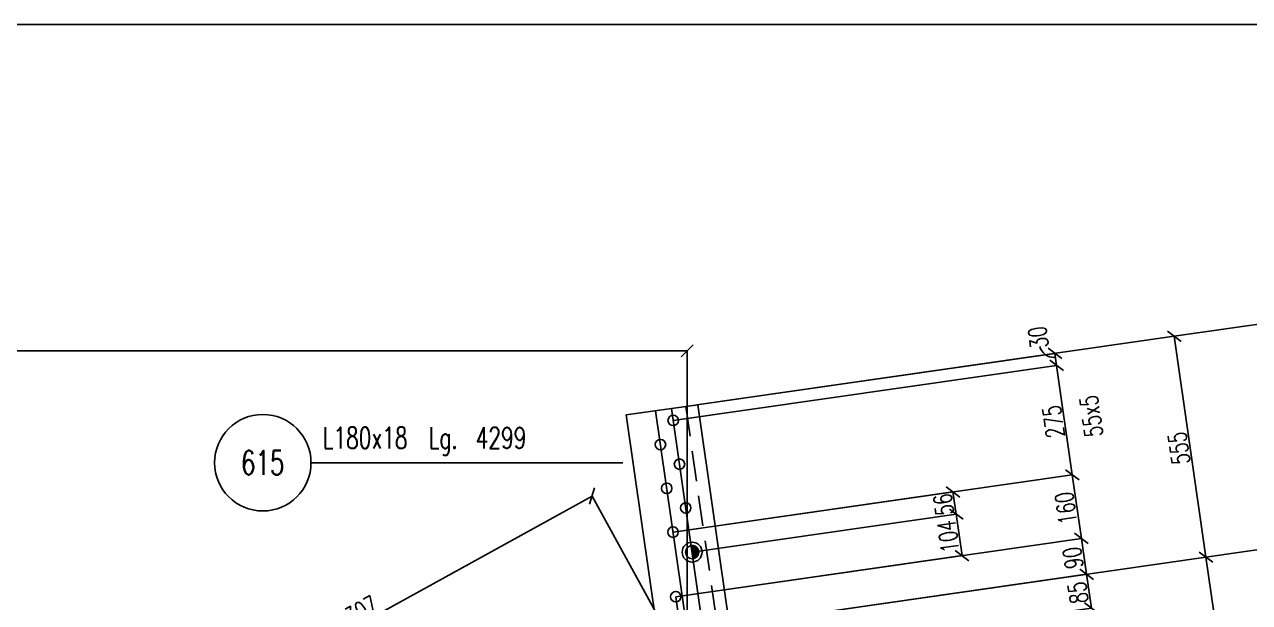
# Model space of a CAD drawing. Extents: x 59442 to 71607, y -56371 to -47761.
# Drawn here: x 64501 to 67550, y -49199 to -47761 of the extents above; entities that cross this region are included whole.
import ezdxf
from ezdxf.enums import TextEntityAlignment as Align

# ---------------------------------------------------------------- set-up
doc = ezdxf.new("R2010")
doc.units = 0
doc.header["$LTSCALE"] = 150
doc.header["$MEASUREMENT"] = 0
doc.linetypes.add('DASHED', pattern=[0.75, 0.5, -0.25])
doc.layers.get('0').update_dxf_attribs({"linetype": 'CONTINUOUS'})
doc.layers.get('DEFPOINTS').update_dxf_attribs({"linetype": 'CONTINUOUS'})
for name, color, linetype in [('ASSI', 3, 'CONTINUOUS'), ('BOLLINI_1', 7, 'CONTINUOUS'), ('FORI', 2, 'CONTINUOUS'), ('LINEA_ANG', 2, 'CONTINUOUS'), ('LS', 7, 'CONTINUOUS'), ('QT_MPR', 7, 'CONTINUOUS'), ('QT_MSP', 7, 'CONTINUOUS'), ('TRAT-Y', 7, 'DASHED')]:
    doc.layers.add(name, color=color, linetype=linetype)
doc.styles.add('QUOTE', font='ROMANS8.SHX', dxfattribs={"width": 0.7})
doc.styles.add('RQL', font='ROMANS8.SHX', dxfattribs={"width": 0.7})
doc.styles.add('RS', font='ROMANS8.shx', dxfattribs={"width": 0.7})
doc.styles.get("Standard").update_dxf_attribs({"font": 'ROMANS8.SHX', "width": 0.7})
doc.dimstyles.new('TRATTO', dxfattribs={"dimscale": 0, "dimtxt": 45, "dimasz": 30, "dimexe": 0, "dimexo": 0, "dimgap": 5, "dimtad": 1, "dimrnd": 0.5, "dimdsep": 46, "dimtxsty": 'RS', "dimblk1": 'OBLIQUE', "dimblk2": 'OBLIQUE', "dimsah": 1, "dimcen": 0.09, "dimclrd": 2, "dimclre": 2, "dimclrt": 7, "dimadec": 0, "dimazin": 0, "dimtfac": 1, "dimtix": 1, "dimtmove": 2, "dimatfit": 3, "dimfxl": 1, "dimtolj": 1, "dimtzin": 0, "dimarcsym": 0})

# ---------------------------------------------------------------- blocks, each defined once
blk = doc.blocks.new('16')
blk.add_circle((0, 0), 1)
blk = doc.blocks.new('ASSE98')
blk.add_line((0, 0), (1, 0))
at = {"color": 7, "flags": 1}
for tag, p in [('LAV1', (3.07431, 6.82847)), ('LAV2', (3.07431, 6.49513)), ('LAV3', (3.07431, 6.1618)), ('LAV4', (3.07431, 5.82847)), ('LAV5', (3.07431, 5.49513)), ('LAV6', (3.07431, 5.1618)), ('LAV7', (3.07431, 4.82847)), ('LAV8', (3.07431, 4.49513)), ('LAV9', (3.07431, 4.1618)), ('LAV10', (3.07431, 3.82847))]:
    blk.add_attdef(tag, p, '', height=0.2, dxfattribs=at)
at = {"color": 7, "style": 'QUOTE', "width": 0.5, "flags": 1}
for tag, p in [('TI', (1.38308, 6.82731)), ('DI_S', (1.38308, 6.42178)), ('D_S', (1.38308, 6.02092)), ('E_S', (1.38308, 5.68065)), ('NFORI', (1.36454, 5.29792)), ('ALAR', (1.36349, 4.93246)), ('FAM', (1.3775, 4.54645)), ('ALA', (1.38308, 4.19257)), ('DISP2', (1.38308, 3.84971)), ('DISP1', (1.38308, 3.50686)), ('PINZAF', (1.38308, 3.164)), ('PINZAI', (1.38308, 2.82114)), ('TRP', (1.38308, 2.47829)), ('NP', (1.38308, 2.13543)), ('SV', (1.38308, 1.79257)), ('PESO', (1.38308, 1.44971)), ('QUA', (1.38308, 1.10686)), ('LUN', (1.38308, 0.764)), ('PROF', (1.38308, 0.42114)), ('POS', (1.38308, 0.07829))]:
    blk.add_attdef(tag, p, '', height=0.2, dxfattribs=at)
blk = doc.blocks.new('_OBLIQUE')
at = {"color": 0, "linetype": 'ByBlock'}
blk.add_line((-0.5, -0.5), (0.5, 0.5), dxfattribs=at)
blk = doc.blocks.new('*D18')
at = {"layer": 'DEFPOINTS', "color": 0, "transparency": 16777216}
for p in [(66150.8, -49271.5), (67634.6, -50431.5), (66328, -50619)]:
    blk.add_point(p, dxfattribs=at)
at = {"layer": 'QT_MPR', "color": 2, "lineweight": -2, "transparency": 16777216}
for p, q in [((66150.8, -49271.5), (67441.6, -49086.3)), ((67441.6, -49086.3), (67634.6, -50431.5)), ((66328, -50619), (67634.6, -50431.5))]:
    blk.add_line(p, q, dxfattribs=at)
at = {"layer": 'QT_MPR', "color": 2, "lineweight": -2, "transparency": 16777216, "xscale": 30, "yscale": 30, "zscale": 30}
for p, rotation in [((67441.6, -49086.3), 98.16615670567514), ((67634.6, -50431.5), 278.1661567056751)]:
    blk.add_blockref('_OBLIQUE', p, dxfattribs=dict(at, rotation=rotation))
at = {"layer": 'QT_MPR', "color": 7, "transparency": 16777216, "insert": (67510.9, -49762.8), "char_height": 45, "attachment_point": 5, "rotation": 98.1662, "style": 'RS'}
blk.add_mtext('\\A1;1359', dxfattribs=at)
blk = doc.blocks.new('*D21')
at = {"layer": 'DEFPOINTS', "color": 0, "transparency": 16777216}
for p in [(67070, -48609.3), (66174.9, -48707.4), (66115.8, -48746.2)]:
    blk.add_point(p, dxfattribs=at)
at = {"layer": 'QT_MPR', "color": 2, "lineweight": -2, "transparency": 16777216}
for p, q in [((66174.9, -48707.4), (67065.8, -48579.5)), ((67065.8, -48579.5), (67070, -48609.3)), ((66115.8, -48746.2), (67070, -48609.3))]:
    blk.add_line(p, q, dxfattribs=at)
at = {"layer": 'QT_MPR', "color": 2, "lineweight": -2, "transparency": 16777216, "xscale": 30, "yscale": 30, "zscale": 30}
for p, rotation in [((67065.8, -48579.5), 98.16615670567514), ((67070, -48609.3), 278.1661567056751)]:
    blk.add_blockref('_OBLIQUE', p, dxfattribs=dict(at, rotation=rotation))
at = {"layer": 'QT_MPR', "color": 7, "transparency": 16777216, "insert": (67024.5, -48539.5), "char_height": 45, "attachment_point": 5, "rotation": 98.1662, "style": 'RS'}
blk.add_mtext('\\A1;30', dxfattribs=at)
blk = doc.blocks.new('*D22')
at = {"layer": 'DEFPOINTS', "color": 0, "transparency": 16777216}
for p in [(66115.8, -48746.2), (67109.1, -48881.5), (66115.3, -49024.1)]:
    blk.add_point(p, dxfattribs=at)
at = {"layer": 'QT_MPR', "color": 2, "lineweight": -2, "transparency": 16777216}
for p, q in [((66115.8, -48746.2), (67070, -48609.3)), ((67070, -48609.3), (67109.1, -48881.5)), ((66115.3, -49024.1), (67109.1, -48881.5))]:
    blk.add_line(p, q, dxfattribs=at)
at = {"layer": 'QT_MPR', "color": 2, "lineweight": -2, "transparency": 16777216, "xscale": 30, "yscale": 30, "zscale": 30}
for p, rotation in [((67070, -48609.3), 98.16615670567514), ((67109.1, -48881.5), 278.1661567056751)]:
    blk.add_blockref('_OBLIQUE', p, dxfattribs=dict(at, rotation=rotation))
at = {"layer": 'QT_MPR', "color": 7, "transparency": 16777216, "insert": (67156.4, -48735.8), "char_height": 45, "attachment_point": 5, "rotation": 98.1662, "style": 'RS'}
blk.add_mtext('\\A1;55x5', dxfattribs=at)
blk = doc.blocks.new('*D23')
at = {"layer": 'DEFPOINTS', "color": 0, "transparency": 16777216}
for p in [(66115.8, -48746.2), (67109.1, -48881.5), (66115.3, -49024.1)]:
    blk.add_point(p, dxfattribs=at)
at = {"layer": 'QT_MPR', "color": 2, "lineweight": -2, "transparency": 16777216}
for p, q in [((66115.8, -48746.2), (67070, -48609.3)), ((67070, -48609.3), (67109.1, -48881.5)), ((66115.3, -49024.1), (67109.1, -48881.5))]:
    blk.add_line(p, q, dxfattribs=at)
at = {"layer": 'QT_MPR', "color": 2, "lineweight": -2, "transparency": 16777216, "xscale": 30, "yscale": 30, "zscale": 30}
for p, rotation in [((67070, -48609.3), 98.16615670567514), ((67109.1, -48881.5), 278.1661567056751)]:
    blk.add_blockref('_OBLIQUE', p, dxfattribs=dict(at, rotation=rotation))
at = {"layer": 'QT_MPR', "color": 7, "transparency": 16777216, "insert": (67062.3, -48749.3), "char_height": 45, "attachment_point": 5, "rotation": 98.1662, "style": 'RS'}
blk.add_mtext('\\A1;275', dxfattribs=at)
blk = doc.blocks.new('*D24')
at = {"layer": 'DEFPOINTS', "color": 0, "transparency": 16777216}
for p in [(66115.3, -49024.1), (67131.8, -49039.8), (66122.2, -49184.7)]:
    blk.add_point(p, dxfattribs=at)
at = {"layer": 'QT_MPR', "color": 2, "lineweight": -2, "transparency": 16777216}
for p, q in [((66115.3, -49024.1), (67109.1, -48881.5)), ((67109.1, -48881.5), (67131.8, -49039.8)), ((66122.2, -49184.7), (67131.8, -49039.8))]:
    blk.add_line(p, q, dxfattribs=at)
at = {"layer": 'QT_MPR', "color": 2, "lineweight": -2, "transparency": 16777216, "xscale": 30, "yscale": 30, "zscale": 30}
for p, rotation in [((67109.1, -48881.5), 98.16615670567514), ((67131.8, -49039.8), 278.1661567056751)]:
    blk.add_blockref('_OBLIQUE', p, dxfattribs=dict(at, rotation=rotation))
at = {"layer": 'QT_MPR', "color": 7, "transparency": 16777216, "insert": (67093.2, -48964.6), "char_height": 45, "attachment_point": 5, "rotation": 98.1662, "style": 'RS'}
blk.add_mtext('\\A1;160', dxfattribs=at)
blk = doc.blocks.new('*D25')
at = {"layer": 'DEFPOINTS', "color": 0, "transparency": 16777216}
for p in [(67144.6, -49128.9), (66122.2, -49184.7), (66150.8, -49271.5)]:
    blk.add_point(p, dxfattribs=at)
at = {"layer": 'QT_MPR', "color": 2, "lineweight": -2, "transparency": 16777216}
for p, q in [((66122.2, -49184.7), (67131.8, -49039.8)), ((67131.8, -49039.8), (67144.6, -49128.9)), ((66150.8, -49271.5), (67144.6, -49128.9))]:
    blk.add_line(p, q, dxfattribs=at)
at = {"layer": 'QT_MPR', "color": 2, "lineweight": -2, "transparency": 16777216, "xscale": 30, "yscale": 30, "zscale": 30}
for p, rotation in [((67131.8, -49039.8), 98.16615670567514), ((67144.6, -49128.9), 278.1661567056751)]:
    blk.add_blockref('_OBLIQUE', p, dxfattribs=dict(at, rotation=rotation))
at = {"layer": 'QT_MPR', "color": 7, "transparency": 16777216, "insert": (67111, -49088.3), "char_height": 45, "attachment_point": 5, "rotation": 98.1662, "style": 'RS'}
blk.add_mtext('\\A1;90', dxfattribs=at)
blk = doc.blocks.new('*D26')
at = {"layer": 'DEFPOINTS', "color": 0, "transparency": 16777216}
for p in [(67156.7, -49213.1), (66150.8, -49271.5), (66147, -49358)]:
    blk.add_point(p, dxfattribs=at)
at = {"layer": 'QT_MPR', "color": 2, "lineweight": -2, "transparency": 16777216}
for p, q in [((66150.8, -49271.5), (67144.6, -49128.9)), ((67144.6, -49128.9), (67156.7, -49213.1)), ((66147, -49358), (67156.7, -49213.1))]:
    blk.add_line(p, q, dxfattribs=at)
at = {"layer": 'QT_MPR', "color": 2, "lineweight": -2, "transparency": 16777216, "xscale": 30, "yscale": 30, "zscale": 30}
for p, rotation in [((67144.6, -49128.9), 98.16615670567514), ((67156.7, -49213.1), 278.1661567056751)]:
    blk.add_blockref('_OBLIQUE', p, dxfattribs=dict(at, rotation=rotation))
at = {"layer": 'QT_MPR', "color": 7, "transparency": 16777216, "insert": (67123.4, -49174.9), "char_height": 45, "attachment_point": 5, "rotation": 98.1662, "style": 'RS'}
blk.add_mtext('\\A1;85', dxfattribs=at)
blk = doc.blocks.new('*D33')
at = {"layer": 'DEFPOINTS', "color": 0, "transparency": 16777216}
for p in [(67362.7, -48536.9), (66174.9, -48707.4), (66150.8, -49271.5)]:
    blk.add_point(p, dxfattribs=at)
at = {"layer": 'LS', "color": 2, "lineweight": -2, "transparency": 16777216}
for p, q in [((66174.9, -48707.4), (67362.7, -48536.9)), ((67441.6, -49086.3), (67362.7, -48536.9)), ((66150.8, -49271.5), (67441.6, -49086.3))]:
    blk.add_line(p, q, dxfattribs=at)
at = {"layer": 'LS', "color": 2, "lineweight": -2, "transparency": 16777216, "xscale": 30, "yscale": 30, "zscale": 30}
for p, rotation in [((67362.7, -48536.9), 98.16615670567514), ((67441.6, -49086.3), 278.1661567056751)]:
    blk.add_blockref('_OBLIQUE', p, dxfattribs=dict(at, rotation=rotation))
at = {"layer": 'LS', "color": 7, "transparency": 16777216, "insert": (67374.9, -48815.5), "char_height": 45, "attachment_point": 5, "rotation": 98.1662, "style": 'RS'}
blk.add_mtext('\\A1;555', dxfattribs=at)
blk = doc.blocks.new('xxx')
blk.add_circle((0, 0), 8)
at = {"color": 3, "style": 'RQL', "width": 0.7}
blk.add_attdef('POS', text='', height=4, dxfattribs=at).set_placement((0, 0), align=Align.MIDDLE)
at = {"color": 3, "style": 'RQL', "width": 0.7, "flags": 1}
blk.add_attdef('POS1', (-0.39, -5.42), '', height=2, dxfattribs=at)
at = {"style": 'RQL', "width": 0.7, "flags": 1}
blk.add_attdef('TIPO', (-0.39, -8.66), '', height=2, dxfattribs=at)
blk = doc.blocks.new('*D54')
at = {"layer": 'DEFPOINTS', "color": 0, "transparency": 16777216}
for p in [(66150.8, -48573.4), (62363.2, -48798.3), (66150.8, -49271.5)]:
    blk.add_point(p, dxfattribs=at)
at = {"layer": 'QT_MPR', "color": 2, "lineweight": -2, "transparency": 16777216}
for p, q in [((62363.2, -48798.3), (62363.2, -48573.4)), ((62363.2, -48573.4), (66150.8, -48573.4)), ((66150.8, -49271.5), (66150.8, -48573.4))]:
    blk.add_line(p, q, dxfattribs=at)
at = {"layer": 'QT_MPR', "color": 2, "lineweight": -2, "transparency": 16777216, "xscale": 30, "yscale": 30, "zscale": 30, "rotation": 180}
blk.add_blockref('_OBLIQUE', (62363.2, -48573.4), dxfattribs=at)
at = {"layer": 'QT_MPR', "color": 2, "lineweight": -2, "transparency": 16777216, "xscale": 30, "yscale": 30, "zscale": 30}
blk.add_blockref('_OBLIQUE', (66150.8, -48573.4), dxfattribs=at)
at = {"layer": 'QT_MPR', "color": 7, "transparency": 16777216, "insert": (64257, -48545.9), "char_height": 45, "attachment_point": 5, "style": 'RS'}
blk.add_mtext('\\A1;3787.5', dxfattribs=at)
blk = doc.blocks.new('P20')
at = {"color": 0}
for p, q in [((0, 0.98), (0.02, 1)), ((0, 0.94), (0.06, 1)), ((1, -0.01), (0, 0.99)), ((0, 0.89), (0.1, 0.99)), ((0, 0.85), (0.14, 0.99)), ((0, 0.8), (0.18, 0.98)), ((0, 0.76), (0.22, 0.98)), ((0, 0.71), (0.25, 0.97)), ((0, 0.67), (0.29, 0.96)), ((1, -0.05), (0, 0.95)), ((0, 0.62), (0.32, 0.95)), ((0, 0.58), (0.36, 0.93)), ((0, 0.53), (0.39, 0.92)), ((0, 0.49), (0.42, 0.91)), ((1, -0.09), (0, 0.9)), ((0, 0.44), (0.45, 0.89)), ((0, 0.4), (0.48, 0.88)), ((0.99, -0.13), (0, 0.86)), ((0, 0.35), (0.51, 0.86)), ((0, 0.31), (0.54, 0.84)), ((0, 0.26), (0.56, 0.83)), ((0.99, -0.17), (0, 0.81)), ((0, 0.22), (0.59, 0.81)), ((0, 0.17), (0.61, 0.79)), ((0.98, -0.21), (0, 0.77)), ((0, 0.13), (0.64, 0.77)), ((0, 0.08), (0.66, 0.75)), ((0, 0.04), (0.69, 0.73)), ((0.97, -0.25), (0, 0.72)), ((0, -0.01), (0.71, 0.7)), ((0.96, -0.28), (0, 0.68)), ((0, -0.05), (0.73, 0.68)), ((0, -0.1), (0.75, 0.66)), ((0.95, -0.32), (0, 0.63)), ((0, -0.14), (0.77, 0.63)), ((0, -0.19), (0.79, 0.61)), ((0.94, -0.35), (0, 0.59)), ((0, -0.23), (0.81, 0.58)), ((0, -0.28), (0.83, 0.56)), ((0.92, -0.38), (0, 0.54)), ((0, -0.32), (0.85, 0.53)), ((0.91, -0.41), (0, 0.5)), ((0, -0.36), (0.87, 0.5)), ((0, -0.41), (0.88, 0.47)), ((0.9, -0.44), (0, 0.45)), ((0, -0.45), (0.9, 0.44)), ((0.88, -0.47), (0, 0.41)), ((0, -0.5), (0.91, 0.41)), ((0, -0.54), (0.92, 0.38)), ((0.87, -0.5), (0, 0.36)), ((0, -0.59), (0.94, 0.35)), ((0.85, -0.53), (0, 0.32)), ((0, -0.63), (0.95, 0.31)), ((0, -0.68), (0.96, 0.28)), ((0.83, -0.56), (0, 0.27)), ((0, -0.72), (0.97, 0.25)), ((0.81, -0.58), (0, 0.23)), ((0, -0.77), (0.98, 0.21)), ((0.79, -0.61), (0, 0.18)), ((0, -0.81), (0.99, 0.17)), ((0.77, -0.63), (0, 0.14)), ((0, -0.86), (0.99, 0.13)), ((0.75, -0.66), (0, 0.09)), ((0, -0.9), (1, 0.09)), ((0.73, -0.68), (0, 0.05)), ((0, -0.95), (1, 0.05)), ((0.71, -0.7), (0, 0.01)), ((0, -0.99), (1, 0.01)), ((1, 0.04), (0.04, 1)), ((1, 0.09), (0.09, 1)), ((0.99, 0.14), (0.14, 0.99)), ((0.98, 0.19), (0.19, 0.98)), ((0.97, 0.25), (0.25, 0.97)), ((0.95, 0.31), (0.31, 0.95)), ((0.92, 0.38), (0.38, 0.92)), ((0.88, 0.47), (0.47, 0.88)), ((0.81, 0.59), (0.59, 0.81)), ((0.69, -0.73), (0, -0.04)), ((0.66, -0.75), (0, -0.08)), ((0.64, -0.77), (0, -0.13)), ((0.61, -0.79), (0, -0.17)), ((0.59, -0.81), (0, -0.22)), ((0.56, -0.83), (0, -0.26)), ((0.54, -0.84), (0, -0.31)), ((0.51, -0.86), (0, -0.35)), ((0.48, -0.88), (0, -0.4)), ((0.45, -0.89), (0, -0.44)), ((0.42, -0.91), (0, -0.49)), ((0.39, -0.92), (0, -0.53)), ((0.36, -0.93), (0, -0.58)), ((0.32, -0.95), (0, -0.62)), ((0.29, -0.96), (0, -0.67)), ((0.25, -0.97), (0, -0.71)), ((0.22, -0.98), (0, -0.76)), ((0.18, -0.98), (0, -0.8)), ((0.14, -0.99), (0, -0.85)), ((0.1, -0.99), (0, -0.89)), ((0.04, -1), (1, -0.04)), ((0.09, -1), (1, -0.09)), ((0.14, -0.99), (0.99, -0.14)), ((0.19, -0.98), (0.98, -0.19)), ((0.25, -0.97), (0.97, -0.25)), ((0.31, -0.95), (0.95, -0.31)), ((0.38, -0.92), (0.92, -0.38)), ((0.47, -0.88), (0.88, -0.47)), ((0.59, -0.81), (0.81, -0.59))]:
    blk.add_line(p, q, dxfattribs=at)
for radius in [1.5, 1]:
    blk.add_circle((0, 0), radius)
blk = doc.blocks.new('*D101')
at = {"layer": 'DEFPOINTS', "color": 0, "transparency": 16777216}
for p in [(66820.1, -48979.5), (66115.3, -49024.1), (66162.8, -49073.8)]:
    blk.add_point(p, dxfattribs=at)
at = {"layer": 'QT_MSP', "color": 2, "lineweight": -2, "transparency": 16777216}
for p, q in [((66115.3, -49024.1), (66812.1, -48924.1)), ((66812.1, -48924.1), (66820.1, -48979.5)), ((66162.8, -49073.8), (66820.1, -48979.5))]:
    blk.add_line(p, q, dxfattribs=at)
at = {"layer": 'QT_MSP', "color": 2, "lineweight": -2, "transparency": 16777216, "xscale": 30, "yscale": 30, "zscale": 30}
for p, rotation in [((66812.1, -48924.1), 98.16615670567514), ((66820.1, -48979.5), 278.1661567056751)]:
    blk.add_blockref('_OBLIQUE', p, dxfattribs=dict(at, rotation=rotation))
at = {"layer": 'QT_MSP', "color": 7, "transparency": 16777216, "insert": (66788.9, -48955.7), "char_height": 45, "attachment_point": 5, "rotation": 98.1662, "style": 'RS'}
blk.add_mtext('\\A1;56', dxfattribs=at)
blk = doc.blocks.new('*D102')
at = {"layer": 'DEFPOINTS', "color": 0, "transparency": 16777216}
for p in [(66162.8, -49073.8), (66834.9, -49082.5), (66122.2, -49184.7)]:
    blk.add_point(p, dxfattribs=at)
at = {"layer": 'QT_MSP', "color": 2, "lineweight": -2, "transparency": 16777216}
for p, q in [((66162.8, -49073.8), (66820.1, -48979.5)), ((66820.1, -48979.5), (66834.9, -49082.5)), ((66122.2, -49184.7), (66834.9, -49082.5))]:
    blk.add_line(p, q, dxfattribs=at)
at = {"layer": 'QT_MSP', "color": 2, "lineweight": -2, "transparency": 16777216, "xscale": 30, "yscale": 30, "zscale": 30}
for p, rotation in [((66820.1, -48979.5), 98.16615670567514), ((66834.9, -49082.5), 278.1661567056751)]:
    blk.add_blockref('_OBLIQUE', p, dxfattribs=dict(at, rotation=rotation))
at = {"layer": 'QT_MSP', "color": 7, "transparency": 16777216, "insert": (66800.3, -49034.9), "char_height": 45, "attachment_point": 5, "rotation": 98.1662, "style": 'RS'}
blk.add_mtext('\\A1;104', dxfattribs=at)
blk = doc.blocks.new('*D151')
at = {"layer": 'DEFPOINTS', "color": 0, "transparency": 16777216}
for p in [(66147, -49358), (64768.9, -49565.1), (65002.2, -49988.6)]:
    blk.add_point(p, dxfattribs=at)
at = {"layer": 'QT_MPR', "color": 2, "lineweight": -2, "transparency": 16777216}
for p, q in [((65913.7, -48934.4), (64768.9, -49565.1)), ((66147, -49358), (65913.7, -48934.4)), ((65002.2, -49988.6), (64768.9, -49565.1))]:
    blk.add_line(p, q, dxfattribs=at)
at = {"layer": 'QT_MPR', "color": 2, "lineweight": -2, "transparency": 16777216, "xscale": 30, "yscale": 30, "zscale": 30}
for p, rotation in [((65913.7, -48934.4), 28.84920069832704), ((64768.9, -49565.1), 208.849200698327)]:
    blk.add_blockref('_OBLIQUE', p, dxfattribs=dict(at, rotation=rotation))
at = {"layer": 'QT_MPR', "color": 7, "transparency": 16777216, "insert": (65328.1, -49225.7), "char_height": 45, "attachment_point": 5, "rotation": 28.8492, "style": 'RS'}
blk.add_mtext('\\A1;1307', dxfattribs=at)

msp = doc.modelspace()

# ---------------------------------------------------------------- linework, layer by layer
at = {"layer": 'LINEA_ANG'}
for p, q in [((66176.868, -48707.084), (65998.693, -48732.652)), ((66787.517, -52962.494), (66176.868, -48707.084)), ((65998.693, -48732.652), (66609.342, -52988.062))]:
    msp.add_line(p, q, dxfattribs=at)
at = {"layer": 'LS', "color": 2}
for p, q in [((67362.721, -48536.915), (67659.679, -48494.302)), ((67441.559, -49086.314), (67738.517, -49043.7))]:
    msp.add_line(p, q, dxfattribs=at)
at = {"layer": 'LS', "color": 6}
for p, q in [((66848.528, -53852.307), (66111.565, -48716.649)), ((66727.314, -53289.204), (66071.97, -48722.331)), ((65214.251, -48851.399), (65990.313, -48851.399)), ((66521.333, -51966.43), (66122.16, -49184.725))]:
    msp.add_line(p, q, dxfattribs=at)
at = {"layer": 'LS', "color": 8}
msp.add_lwpolyline([(59442.17, -47761.325), (59442.17, -56371.325), (68982.17, -56371.325), (68982.17, -55171.325), (71607.17, -55171.325), (71607.17, -47761.325), (59442.17, -47761.325)], close=True, dxfattribs=at)
at = {"layer": 'LS', "color": 2}
msp.add_arc((67063.713, -48552.66), 36.795, 195.0298, 271.108792, dxfattribs=at)
at = {"layer": 'TRAT-Y'}
msp.add_line((66147.173, -48711.346), (66757.821, -52966.755), dxfattribs=at)

# ---------------------------------------------------------------- block references
at = {"layer": 'ASSI'}
ref = msp.add_blockref('ASSE98', (66787.517, -52962.494), dxfattribs=dict(at, xscale=4299, rotation=98.16615670567518))
ref.add_attrib('PROF', 'L180x18', (65243.419, -48815.739), dxfattribs={"layer": '0', "color": 2, "height": 52.5, "style": 'QUOTE', "width": 0.7})
ref.add_attrib('LUN', '4299', (65624.142, -48815.739), dxfattribs={"layer": '0', "color": 2, "height": 52.5, "style": 'QUOTE', "width": 0.7})
ref.add_attrib('SV', 'Lg.', (65506.859, -48815.739), dxfattribs={"layer": '0', "color": 2, "height": 52.5, "style": 'QUOTE', "width": 0.7})
at = {"layer": 'BOLLINI_1', "xscale": 14.99850000000172, "yscale": 14.99850000000172, "zscale": 14.99850000000172}
msp.add_blockref('xxx', (65094.263, -48851.399), dxfattribs=at).add_auto_attribs({'POS': '615'})
at = {"layer": 'FORI'}
for name, p, xscale, yscale, zscale, rotation in [('16', (66115.803, -48746.181), -13, 13, 13, 16.33231341135139), ('16', (66084.021, -48806.305), -13, 13, 13, 16.33231341135139), ('16', (66131.427, -48855.065), -13, 13, 13, 16.33231341135139), ('16', (66099.645, -48915.19), -13, 13, 13, 16.33231341135139), ('16', (66147.052, -48963.95), -13, 13, 13, 16.33231341135139), ('16', (66115.27, -49024.074), -13, 13, 13, 16.33231341135139), ('P20', (66162.819, -49073.825), 16.5, 16.5, 16.5, 7.543052222774039), ('16', (66122.16, -49184.725), 13, 13, 13, 0.6750560160000235)]:
    msp.add_blockref(name, p, dxfattribs=dict(at, xscale=xscale, yscale=yscale, zscale=zscale, rotation=rotation))

# ---------------------------------------------------------------- dimensions: what is measured, and where the dimension line sits
at = {"layer": 'LS', "color": 6}
dim = msp.add_linear_dim(base=(67362.721, -48536.915), p1=(66150.781, -49271.539), p2=(66174.889, -48707.368), angle=98.166157, dimstyle='TRATTO', override={"dimscale": 1}, dxfattribs=at)
dim.commit()
dim.dimension.update_dxf_attribs({"geometry": '*D33', "text_midpoint": (67374.919, -48815.521)})
at = {"layer": 'QT_MPR'}
for base, p1, p2, angle, text, picture, middle in [((67070.028, -48609.25), (66174.889, -48707.368), (66115.803, -48746.181), 98.166157, '30', '*D21', (67024.503, -48539.516)), ((67109.09, -48881.462), (66115.803, -48746.181), (66115.27, -49024.074), 98.166157, '55x5', '*D22', (67156.375, -48735.768)), ((67109.09, -48881.462), (66115.803, -48746.181), (66115.27, -49024.074), 98.166157, '275', '*D23', (67062.338, -48749.262)), ((67131.817, -49039.839), (66115.27, -49024.074), (66122.16, -49184.725), 98.166157, '160', '*D24', (67093.232, -48964.557)), ((64768.924, -49565.073), (66147.017, -49357.95), (65002.226, -49988.585), 28.849201, '1307', '*D151', (65328.051, -49225.669)), ((67144.601, -49128.927), (66122.16, -49184.725), (66150.781, -49271.539), 98.166157, '90', '*D25', (67110.988, -49088.289)), ((67634.591, -50431.486), (66150.781, -49271.539), (66327.975, -50618.985), 98.166157, '1359', '*D18', (67510.854, -49762.806)), ((67156.675, -49213.065), (66150.781, -49271.539), (66147.017, -49357.95), 98.166157, '85', '*D26', (67123.417, -49174.902))]:
    dim = msp.add_linear_dim(base=base, p1=p1, p2=p2, angle=angle, text=text, dimstyle='TRATTO', override={"dimscale": 1}, dxfattribs=at)
    dim.commit()
    dim.dimension.update_dxf_attribs({"geometry": picture, "text_midpoint": middle, "dimtype": 160})
dim = msp.add_linear_dim(base=(66150.781, -48573.353), p1=(62363.191, -48798.308), p2=(66150.781, -49271.539), dimstyle='TRATTO', override={"dimscale": 1}, dxfattribs=at)
dim.commit()
dim.dimension.update_dxf_attribs({"geometry": '*D54', "text_midpoint": (64256.986, -48545.853)})
at = {"layer": 'QT_MSP'}
for base, p1, p2, text, picture, middle in [((66820.086, -48979.507), (66115.27, -49024.074), (66162.819, -49073.825), '56', '*D101', (66788.888, -48955.697)), ((66834.859, -49082.453), (66162.819, -49073.825), (66122.16, -49184.725), '104', '*D102', (66800.252, -49034.886))]:
    dim = msp.add_linear_dim(base=base, p1=p1, p2=p2, angle=98.166157, text=text, dimstyle='TRATTO', override={"dimscale": 1}, dxfattribs=at)
    dim.commit()
    dim.dimension.update_dxf_attribs({"geometry": picture, "text_midpoint": middle, "dimtype": 160})

doc.saveas('drawing.dxf')
